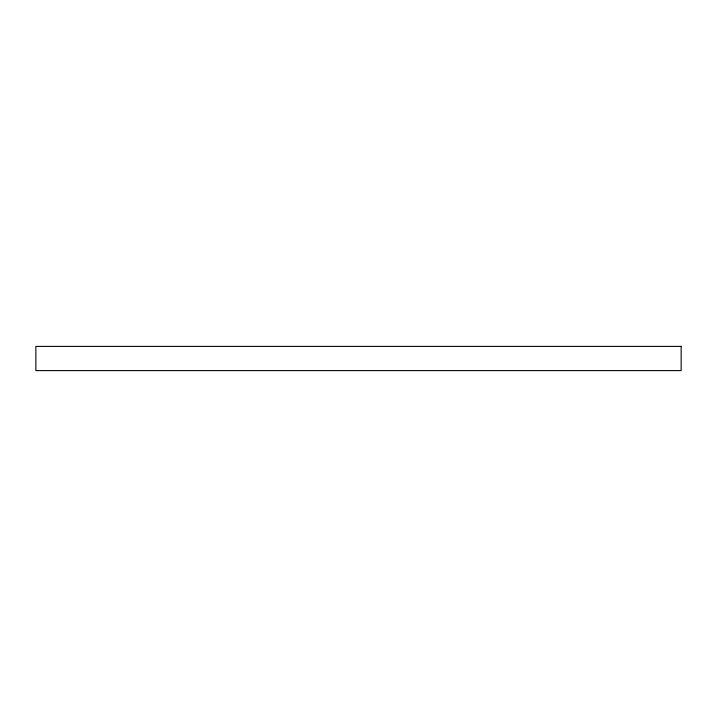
<?xml version="1.0" encoding="UTF-8"?>
<svg xmlns="http://www.w3.org/2000/svg" width="717" height="717" viewBox="0 0 717 717"><rect width="100%" height="100%" fill="white"/><g stroke="black" fill="none" stroke-linecap="round" stroke-linejoin="round"><path stroke-width="1.08" d="M681.15 346.401L35.85 346.401L35.85 370.599L681.15 370.599L681.15 346.401"/></g></svg>
